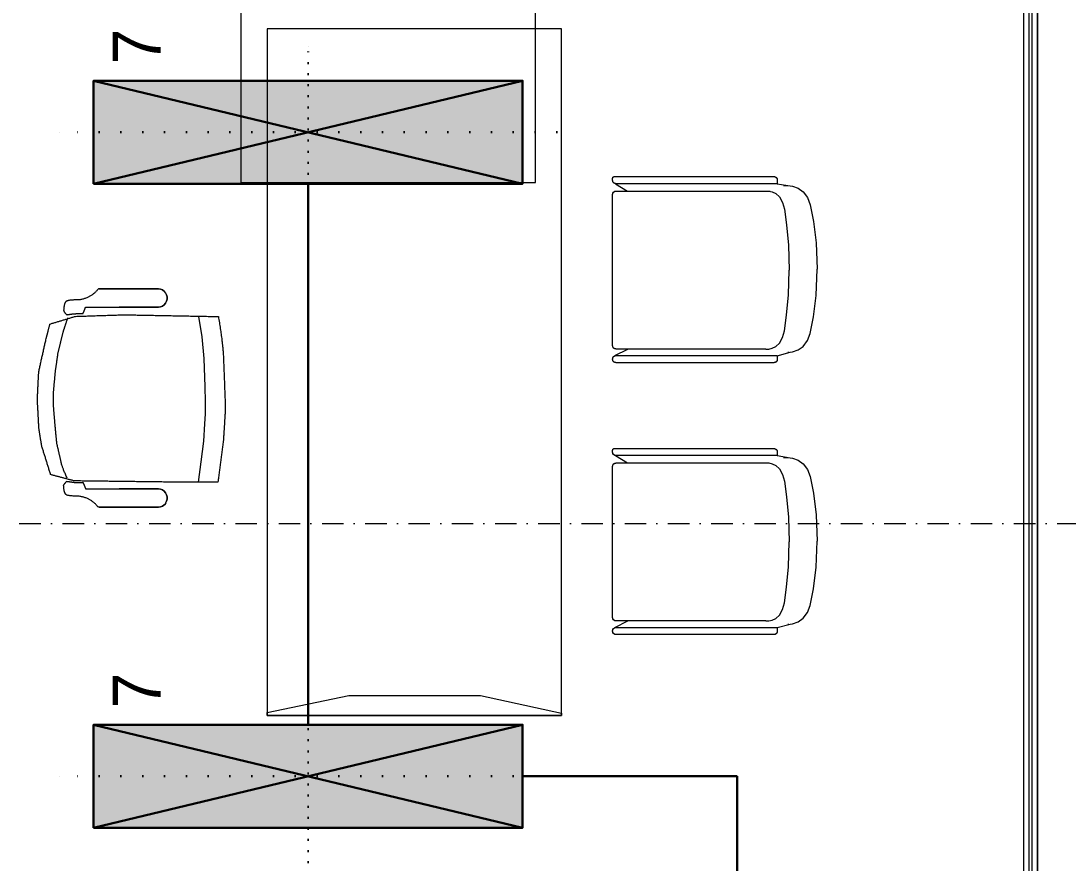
# Model space of a CAD drawing. Extents: x -1701 to 23780, y -363 to 7742.
# Drawn here: x 7201.4 to 7506.4, y 1572.7 to 1817.9 of the extents above; entities that cross this region are included whole.
import ezdxf

# ---------------------------------------------------------------- set-up
doc = ezdxf.new("R2010")
doc.units = 0
doc.header["$LTSCALE"] = 25
doc.header["$MEASUREMENT"] = 0
for name, pattern in [('Audi$0$DASHDOT2', [0.5, 0.25, -0.125, 0, -0.125]), ('Audi$0$DOT2', [0.125, 0, -0.125]), ('Audi$0$HIDDEN', [0.375, 0.25, -0.125]), ('DOT', [0.25, 0, -0.25]), ('DOT2', [0.125, 0, -0.125])]:
    doc.linetypes.add(name, pattern=pattern)
doc.layers.get('0').update_dxf_attribs({"color": 9, "lineweight": 9})
for name, color, linetype, lineweight in [('0 @ 1', 9, 'Continuous', 9), ('31', 9, 'Continuous', 9), ('Audi$0$05', 8, 'Continuous', 9), ('Audi$0$06D', 8, 'Continuous', 9), ('Audi$0$10', 8, 'Continuous', 9), ('Audi$0$15', 8, 'Continuous', 9), ('Audi$0$20', 8, 'Audi$0$DOT2', 9), ('Audi$0$21', 8, 'Continuous', 9), ('Audi$0$35', 8, 'Continuous', 9), ('E-Aydınlatma', 7, 'Continuous', 30), ('E-KABLO', 7, 'Continuous', 30)]:
    doc.layers.add(name, color=color, linetype=linetype, lineweight=lineweight)
doc.styles.add('TX-TEXT', font='')
doc.styles.get('TX-TEXT').set_extended_font_data('TrSah Futura Lt BT')
pattern_1 = [(225, (-604.72494, -2171.82614), (-0.0883883476, 0.0883883476), []), (135, (-604.72494, -2171.82614), (0.0883883476, 0.0883883476), [])]

# ---------------------------------------------------------------- blocks, each defined once
blk = doc.blocks.new('Audi$0$Group-32-1')
for p, q in [((384804.5516, 69159.371), (384804.573, 69159.3356)), ((384804.5731, 69159.3699), (384804.573, 69159.3694)), ((384804.573, 69159.3694), (384804.573, 69159.3689)), ((384804.573, 69159.3689), (384804.573, 69158.9239)), ((384804.5732, 69159.3709), (384804.5731, 69159.3704)), ((384804.5731, 69159.3704), (384804.5731, 69159.3699)), ((384804.5733, 69159.3713), (384804.5732, 69159.3709)), ((384804.5735, 69159.3718), (384804.5733, 69159.3713)), ((384804.5736, 69159.3723), (384804.5735, 69159.3718)), ((384804.5738, 69159.3727), (384804.5736, 69159.3723)), ((384804.574, 69159.3732), (384804.5738, 69159.3727)), ((384804.5742, 69159.3736), (384804.574, 69159.3732)), ((384804.5745, 69159.374), (384804.5742, 69159.3736)), ((384804.5747, 69159.3745), (384804.5745, 69159.374)), ((384804.575, 69159.3749), (384804.5747, 69159.3745)), ((384804.5753, 69159.3752), (384804.575, 69159.3749)), ((384804.5756, 69159.3756), (384804.5753, 69159.3752)), ((384804.576, 69159.376), (384804.5756, 69159.3756)), ((384804.5763, 69159.3763), (384804.576, 69159.376)), ((384804.5767, 69159.3766), (384804.5763, 69159.3763)), ((384804.5771, 69159.3769), (384804.5767, 69159.3766)), ((384804.5775, 69159.3772), (384804.5771, 69159.3769)), ((384804.5779, 69159.3775), (384804.5775, 69159.3772)), ((384804.5783, 69159.3777), (384804.5779, 69159.3775)), ((384804.5788, 69159.3779), (384804.5783, 69159.3777)), ((384804.5792, 69159.3781), (384804.5788, 69159.3779)), ((384804.5797, 69159.3783), (384804.5792, 69159.3781)), ((384804.5801, 69159.3785), (384804.5797, 69159.3783)), ((384804.5806, 69159.3786), (384804.5801, 69159.3785)), ((384804.5811, 69159.3787), (384804.5806, 69159.3786)), ((384804.5816, 69159.3788), (384804.5811, 69159.3787)), ((384804.5821, 69159.3789), (384804.5816, 69159.3788)), ((384804.5825, 69159.3789), (384804.5821, 69159.3789)), ((384804.583, 69159.3789), (384804.5825, 69159.3789)), ((384805.023, 69159.3789), (384804.583, 69159.3789)), ((384805.0235, 69159.3789), (384805.023, 69159.3789)), ((384805.024, 69159.3789), (384805.0235, 69159.3789)), ((384805.0245, 69159.3788), (384805.024, 69159.3789)), ((384805.0249, 69159.3787), (384805.0245, 69159.3788)), ((384805.0254, 69159.3786), (384805.0249, 69159.3787)), ((384805.0259, 69159.3785), (384805.0254, 69159.3786)), ((384805.0264, 69159.3783), (384805.0259, 69159.3785)), ((384805.0268, 69159.3781), (384805.0264, 69159.3783)), ((384805.0273, 69159.3779), (384805.0268, 69159.3781)), ((384805.0277, 69159.3777), (384805.0273, 69159.3779)), ((384805.0281, 69159.3775), (384805.0277, 69159.3777)), ((384805.0285, 69159.3772), (384805.0281, 69159.3775)), ((384805.029, 69159.3769), (384805.0285, 69159.3772)), ((384805.0293, 69159.3766), (384805.029, 69159.3769)), ((384805.0297, 69159.3763), (384805.0293, 69159.3766)), ((384805.0301, 69159.376), (384805.0297, 69159.3763)), ((384805.0304, 69159.3756), (384805.0301, 69159.376)), ((384805.0307, 69159.3752), (384805.0304, 69159.3756)), ((384805.031, 69159.3749), (384805.0307, 69159.3752)), ((384805.0313, 69159.3745), (384805.031, 69159.3749)), ((384805.0316, 69159.374), (384805.0313, 69159.3745)), ((384805.0318, 69159.3736), (384805.0316, 69159.374)), ((384805.032, 69159.3732), (384805.0318, 69159.3736)), ((384805.0322, 69159.3727), (384805.032, 69159.3732)), ((384805.0324, 69159.3723), (384805.0322, 69159.3727)), ((384805.0326, 69159.3718), (384805.0324, 69159.3723)), ((384805.0327, 69159.3713), (384805.0326, 69159.3718)), ((384805.0328, 69159.3709), (384805.0327, 69159.3713)), ((384805.0329, 69159.3704), (384805.0328, 69159.3709)), ((384805.0329, 69159.3699), (384805.0329, 69159.3704)), ((384805.033, 69159.3694), (384805.0329, 69159.3699)), ((384805.0521, 69159.3725), (384805.033, 69159.3345)), ((384805.033, 69159.3689), (384805.033, 69159.3694)), ((384805.033, 69158.9322), (384805.033, 69159.3689)), ((384805.033, 69158.9322), (384805.033, 69158.9322)), ((384804.5516, 69158.8992), (384804.558, 69158.8616)), ((384805.0524, 69158.8992), (384805.0423, 69158.8616))]:
    blk.add_line(p, q)
at = {"flags": 128}
for points in [[(384804.5309, 69158.9092), (384804.5309, 69158.9087), (384804.531, 69158.9082), (384804.531, 69158.9077), (384804.5311, 69158.9072), (384804.5312, 69158.9068), (384804.5314, 69158.9063), (384804.5315, 69158.9058), (384804.5317, 69158.9054), (384804.5319, 69158.9049), (384804.5321, 69158.9045), (384804.5324, 69158.904), (384804.5326, 69158.9036), (384804.5329, 69158.9032), (384804.5332, 69158.9028), (384804.5335, 69158.9025), (384804.5339, 69158.9021), (384804.5342, 69158.9018), (384804.5346, 69158.9015), (384804.535, 69158.9012), (384804.5354, 69158.9009), (384804.5358, 69158.9006), (384804.5362, 69158.9004), (384804.5367, 69158.9001), (384804.5371, 69158.8999), (384804.5376, 69158.8998), (384804.538, 69158.8996), (384804.5385, 69158.8995), (384804.539, 69158.8994), (384804.5395, 69158.8993), (384804.54, 69158.8992), (384804.5404, 69158.8992), (384804.5409, 69158.8992), (384804.5516, 69158.8992), (384804.5516, 69159.3689), (384804.5516, 69159.3694), (384804.5516, 69159.3699), (384804.5515, 69159.3704), (384804.5515, 69159.3709), (384804.5513, 69159.3713), (384804.5512, 69159.3718), (384804.5511, 69159.3723), (384804.5509, 69159.3727), (384804.5507, 69159.3732), (384804.5505, 69159.3736), (384804.5502, 69159.374), (384804.55, 69159.3745), (384804.5497, 69159.3749), (384804.5494, 69159.3752), (384804.5491, 69159.3756), (384804.5487, 69159.376), (384804.5484, 69159.3763), (384804.548, 69159.3766), (384804.5476, 69159.3769), (384804.5472, 69159.3772), (384804.5468, 69159.3775), (384804.5464, 69159.3777), (384804.5459, 69159.3779), (384804.5455, 69159.3781), (384804.545, 69159.3783), (384804.5445, 69159.3785), (384804.5441, 69159.3786), (384804.5436, 69159.3787), (384804.5431, 69159.3788), (384804.5426, 69159.3789), (384804.5421, 69159.3789), (384804.5416, 69159.3789), (384804.5359, 69159.3789), (384804.5357, 69159.3789), (384804.5354, 69159.3789), (384804.5352, 69159.3788), (384804.535, 69159.3788), (384804.5347, 69159.3788), (384804.5345, 69159.3787), (384804.5343, 69159.3786), (384804.534, 69159.3785), (384804.5338, 69159.3784), (384804.5336, 69159.3783), (384804.5334, 69159.3782), (384804.5332, 69159.3781), (384804.533, 69159.3779), (384804.5328, 69159.3778), (384804.5326, 69159.3776), (384804.5324, 69159.3774), (384804.5322, 69159.3773), (384804.5321, 69159.3771), (384804.5319, 69159.3769), (384804.5318, 69159.3767), (384804.5316, 69159.3765), (384804.5315, 69159.3763), (384804.5314, 69159.376), (384804.5313, 69159.3758), (384804.5312, 69159.3756), (384804.5312, 69159.3754), (384804.5311, 69159.3751), (384804.531, 69159.3749), (384804.531, 69159.3746), (384804.531, 69159.3744), (384804.5309, 69159.3741), (384804.5309, 69159.3739), (384804.5309, 69158.9092)], [(384805.0521, 69158.8992), (384805.0628, 69158.8992), (384805.0633, 69158.8992), (384805.0638, 69158.8992), (384805.0642, 69158.8993), (384805.0647, 69158.8994), (384805.0652, 69158.8995), (384805.0657, 69158.8996), (384805.0661, 69158.8998), (384805.0666, 69158.8999), (384805.0671, 69158.9001), (384805.0675, 69158.9004), (384805.0679, 69158.9006), (384805.0683, 69158.9009), (384805.0687, 69158.9012), (384805.0691, 69158.9015), (384805.0695, 69158.9018), (384805.0698, 69158.9021), (384805.0702, 69158.9025), (384805.0705, 69158.9028), (384805.0708, 69158.9032), (384805.0711, 69158.9036), (384805.0714, 69158.904), (384805.0716, 69158.9045), (384805.0718, 69158.9049), (384805.072, 69158.9054), (384805.0722, 69158.9058), (384805.0723, 69158.9063), (384805.0725, 69158.9068), (384805.0726, 69158.9072), (384805.0727, 69158.9077), (384805.0727, 69158.9082), (384805.0728, 69158.9087), (384805.0728, 69158.9092), (384805.0728, 69159.3689), (384805.0728, 69159.3694), (384805.0727, 69159.3699), (384805.0727, 69159.3704), (384805.0726, 69159.3709), (384805.0725, 69159.3713), (384805.0723, 69159.3718), (384805.0722, 69159.3723), (384805.072, 69159.3727), (384805.0718, 69159.3732), (384805.0716, 69159.3736), (384805.0714, 69159.374), (384805.0711, 69159.3745), (384805.0708, 69159.3749), (384805.0705, 69159.3752), (384805.0702, 69159.3756), (384805.0698, 69159.376), (384805.0695, 69159.3763), (384805.0691, 69159.3766), (384805.0687, 69159.3769), (384805.0683, 69159.3772), (384805.0679, 69159.3775), (384805.0675, 69159.3777), (384805.0671, 69159.3779), (384805.0666, 69159.3781), (384805.0661, 69159.3783), (384805.0657, 69159.3785), (384805.0652, 69159.3786), (384805.0647, 69159.3787), (384805.0642, 69159.3788), (384805.0638, 69159.3789), (384805.0633, 69159.3789), (384805.0628, 69159.3789), (384805.0621, 69159.3789), (384805.0616, 69159.3789), (384805.0611, 69159.3789), (384805.0606, 69159.3788), (384805.0601, 69159.3787), (384805.0596, 69159.3786), (384805.0592, 69159.3785), (384805.0587, 69159.3783), (384805.0582, 69159.3781), (384805.0578, 69159.3779), (384805.0574, 69159.3777), (384805.0569, 69159.3775), (384805.0565, 69159.3772), (384805.0561, 69159.3769), (384805.0557, 69159.3766), (384805.0554, 69159.3763), (384805.055, 69159.376), (384805.0547, 69159.3756), (384805.0543, 69159.3752), (384805.054, 69159.3749), (384805.0538, 69159.3745), (384805.0535, 69159.374), (384805.0533, 69159.3736), (384805.053, 69159.3732), (384805.0528, 69159.3727), (384805.0527, 69159.3723), (384805.0525, 69159.3718), (384805.0524, 69159.3713), (384805.0523, 69159.3709), (384805.0522, 69159.3704), (384805.0521, 69159.3699), (384805.0521, 69159.3694), (384805.0521, 69159.3689), (384805.0521, 69158.8992)]]:
    blk.add_lwpolyline(points, close=True, dxfattribs=at)
for points in [[(384804.5309, 69158.9092, 0.414214), (384804.5409, 69158.8992), (384804.5516, 69158.8992), (384804.5516, 69159.3689, 0.414214), (384804.5416, 69159.3789), (384804.5359, 69159.3789, 0.414214), (384804.5309, 69159.3739)], [(384805.0521, 69158.8992), (384805.0628, 69158.8992, 0.414214), (384805.0728, 69158.9092), (384805.0728, 69159.3689, 0.414214), (384805.0628, 69159.3789), (384805.0621, 69159.3789, 0.414214), (384805.0521, 69159.3689)]]:
    blk.add_lwpolyline(points, format="xyb", close=True, dxfattribs=at)
blk.add_lwpolyline([(384805.033, 69158.9322), (384805.033, 69159.3689, 0.414214), (384805.023, 69159.3789), (384804.583, 69159.3789, 0.414214), (384804.573, 69159.3689), (384804.573, 69158.9239), (384804.5738, 69158.9202)], format="xyb", dxfattribs=at)
for points in [[(384804.573, 69158.9322), (384804.573, 69158.9239), (384804.5752, 69158.9142), (384804.5804, 69158.903), (384804.5903, 69158.8926), (384804.6064, 69158.8839), (384804.6258, 69158.8783), (384804.6716, 69158.8721), (384804.7307, 69158.8665), (384804.803, 69158.8644)], [(384805.033, 69158.9322), (384805.033, 69158.9239), (384805.0308, 69158.9142), (384805.0256, 69158.903), (384805.0157, 69158.8926), (384804.9996, 69158.8839), (384804.9803, 69158.8783), (384804.9344, 69158.8721), (384804.8753, 69158.8665), (384804.803, 69158.8644)], [(384804.5569, 69158.8806), (384804.5569, 69158.8686), (384804.5592, 69158.8546), (384804.5647, 69158.8386), (384804.5752, 69158.8236), (384804.5922, 69158.8111), (384804.6127, 69158.8031), (384804.6612, 69158.7941), (384804.7237, 69158.7861), (384804.8002, 69158.7831)], [(384805.0434, 69158.8658), (384805.0434, 69158.8686), (384805.0412, 69158.8546), (384805.0357, 69158.8386), (384805.0252, 69158.8236), (384805.0082, 69158.8111), (384804.9877, 69158.8031), (384804.9392, 69158.7941), (384804.8767, 69158.7861), (384804.8002, 69158.7831)]]:
    blk.add_lwpolyline(points, dxfattribs=at)
blk = doc.blocks.new('Audi$0$Group-258-1')
at = {"linetype": 'Continuous'}
for p, q in [((384800.0983, 69164.505), (384800.0936, 69164.5084)), ((384800.71, 69164.505), (384800.7146, 69164.5084)), ((384800.2257, 69164.3995), (384800.1668, 69164.4084)), ((384800.2892, 69164.3936), (384800.2257, 69164.3995)), ((384800.5895, 69164.4019), (384800.5299, 69164.394)), ((384800.6491, 69164.4097), (384800.5895, 69164.4019)), ((384800.3717, 69164.3904), (384800.2892, 69164.3936)), ((384800.4137, 69164.389), (384800.3717, 69164.3904)), ((384800.4502, 69164.389), (384800.4137, 69164.389)), ((384800.4792, 69164.3908), (384800.4502, 69164.389)), ((384800.5299, 69164.394), (384800.4792, 69164.3908))]:
    blk.add_line(p, q, dxfattribs=at)
at = {"linetype": 'Continuous', "flags": 128}
for points in [[(384800.0862, 69164.6997), (384800.0862, 69164.6409), (384800.0862, 69164.6409)], [(384800.722, 69164.6997), (384800.722, 69164.6409), (384800.722, 69164.6409)], [(384800.0862, 69164.6409), (384800.0862, 69164.5259), (384800.0862, 69164.6409)], [(384800.1395, 69164.5259), (384800.1395, 69164.6409), (384800.1395, 69164.6409)], [(384800.6687, 69164.5259), (384800.6687, 69164.6409), (384800.6687, 69164.6409)], [(384800.722, 69164.6409), (384800.722, 69164.5259), (384800.722, 69164.6409)], [(384800.0862, 69164.5259), (384800.0862, 69164.5259), (384800.087, 69164.52)], [(384800.0862, 69164.5259), (384800.087, 69164.52), (384800.087, 69164.52)], [(384800.1387, 69164.52), (384800.1387, 69164.52), (384800.1395, 69164.5259)], [(384800.1387, 69164.52), (384800.1395, 69164.5259), (384800.1395, 69164.5259)], [(384800.6695, 69164.52), (384800.6695, 69164.52), (384800.6687, 69164.5259)], [(384800.6695, 69164.52), (384800.6687, 69164.5259), (384800.6687, 69164.5259)], [(384800.722, 69164.5259), (384800.722, 69164.5259), (384800.7213, 69164.52)], [(384800.722, 69164.5259), (384800.7213, 69164.52), (384800.7213, 69164.52)], [(384800.087, 69164.52), (384800.087, 69164.52), (384800.0892, 69164.5143)], [(384800.087, 69164.52), (384800.0892, 69164.5143), (384800.0892, 69164.5143)], [(384800.0892, 69164.5143), (384800.0892, 69164.5143), (384800.0929, 69164.5094)], [(384800.0892, 69164.5143), (384800.0936, 69164.5084), (384800.0929, 69164.5094)], [(384800.0977, 69164.5054), (384800.0977, 69164.5054), (384800.1034, 69164.5026)], [(384800.0977, 69164.5054), (384800.1034, 69164.5026), (384800.1034, 69164.5026)], [(384800.1034, 69164.5026), (384800.1034, 69164.5026), (384800.1096, 69164.5011)], [(384800.1034, 69164.5026), (384800.1096, 69164.5011), (384800.1096, 69164.5011)], [(384800.1096, 69164.5011), (384800.1096, 69164.5011), (384800.1161, 69164.5011)], [(384800.1096, 69164.5011), (384800.1161, 69164.5011), (384800.1161, 69164.5011)], [(384800.1161, 69164.5011), (384800.1161, 69164.5011), (384800.1223, 69164.5026)], [(384800.1161, 69164.5011), (384800.1223, 69164.5026), (384800.1223, 69164.5026)], [(384800.1223, 69164.5026), (384800.1223, 69164.5026), (384800.128, 69164.5054)], [(384800.1223, 69164.5026), (384800.128, 69164.5054), (384800.128, 69164.5054)], [(384800.128, 69164.5054), (384800.128, 69164.5054), (384800.1328, 69164.5094)], [(384800.128, 69164.5054), (384800.1328, 69164.5094), (384800.1328, 69164.5094)], [(384800.1328, 69164.5094), (384800.1328, 69164.5094), (384800.1365, 69164.5143)], [(384800.1328, 69164.5094), (384800.1365, 69164.5143), (384800.1365, 69164.5143)], [(384800.1365, 69164.5143), (384800.1365, 69164.5143), (384800.1387, 69164.52)], [(384800.1365, 69164.5143), (384800.1387, 69164.52), (384800.1387, 69164.52)], [(384800.6718, 69164.5143), (384800.6718, 69164.5143), (384800.6695, 69164.52)], [(384800.6718, 69164.5143), (384800.6695, 69164.52), (384800.6695, 69164.52)], [(384800.6754, 69164.5094), (384800.6754, 69164.5094), (384800.6718, 69164.5143)], [(384800.6754, 69164.5094), (384800.6718, 69164.5143), (384800.6718, 69164.5143)], [(384800.6802, 69164.5054), (384800.6802, 69164.5054), (384800.6754, 69164.5094)], [(384800.6802, 69164.5054), (384800.6754, 69164.5094), (384800.6754, 69164.5094)], [(384800.6859, 69164.5026), (384800.6859, 69164.5026), (384800.6802, 69164.5054)], [(384800.6859, 69164.5026), (384800.6802, 69164.5054), (384800.6802, 69164.5054)], [(384800.6922, 69164.5011), (384800.6922, 69164.5011), (384800.6859, 69164.5026)], [(384800.6922, 69164.5011), (384800.6859, 69164.5026), (384800.6859, 69164.5026)], [(384800.6986, 69164.5011), (384800.6986, 69164.5011), (384800.6922, 69164.5011)], [(384800.6986, 69164.5011), (384800.6922, 69164.5011), (384800.6922, 69164.5011)], [(384800.7048, 69164.5026), (384800.7048, 69164.5026), (384800.6986, 69164.5011)], [(384800.7048, 69164.5026), (384800.6986, 69164.5011), (384800.6986, 69164.5011)], [(384800.7105, 69164.5054), (384800.7105, 69164.5054), (384800.7048, 69164.5026)], [(384800.7105, 69164.5054), (384800.7048, 69164.5026), (384800.7048, 69164.5026)], [(384800.719, 69164.5143), (384800.7146, 69164.5084), (384800.7153, 69164.5094)], [(384800.719, 69164.5143), (384800.719, 69164.5143), (384800.7153, 69164.5094)], [(384800.7213, 69164.52), (384800.7213, 69164.52), (384800.719, 69164.5143)], [(384800.7213, 69164.52), (384800.719, 69164.5143), (384800.719, 69164.5143)]]:
    blk.add_lwpolyline(points, close=True, dxfattribs=at)
at = {"linetype": 'Continuous'}
for points in [[(384800.3272, 69164.8751), (384800.2792, 69164.8644), (384800.2312, 69164.8536)], [(384800.4074, 69164.8792), (384800.3673, 69164.8772), (384800.3272, 69164.8751)], [(384800.4932, 69164.8746), (384800.4503, 69164.8769), (384800.4074, 69164.8792)], [(384800.5432, 69164.8666), (384800.5182, 69164.8706), (384800.4932, 69164.8746)], [(384800.6271, 69164.8405), (384800.5851, 69164.8535), (384800.5432, 69164.8666)], [(384800.1886, 69164.8426), (384800.1775, 69164.8055), (384800.1663, 69164.7685)], [(384800.2312, 69164.8536), (384800.2099, 69164.8481), (384800.1886, 69164.8426)], [(384800.3252, 69164.8264), (384800.2999, 69164.8227), (384800.2746, 69164.8191)], [(384800.3841, 69164.8318), (384800.3546, 69164.8291), (384800.3252, 69164.8264)], [(384800.4307, 69164.8318), (384800.4074, 69164.8318), (384800.3841, 69164.8318)], [(384800.4872, 69164.8271), (384800.4589, 69164.8295), (384800.4307, 69164.8318)], [(384800.5356, 69164.8225), (384800.5114, 69164.8248), (384800.4872, 69164.8271)], [(384800.6454, 69164.7717), (384800.6363, 69164.8061), (384800.6271, 69164.8405)], [(384800.1182, 69164.7571), (384800.1184, 69164.788), (384800.1261, 69164.8013), (384800.1481, 69164.8026)], [(384800.1481, 69164.8026), (384800.1523, 69164.8031), (384800.1616, 69164.7937)], [(384800.2113, 69164.8039), (384800.1911, 69164.7972), (384800.1708, 69164.7905)], [(384800.2746, 69164.8191), (384800.2429, 69164.8115), (384800.2113, 69164.8039)], [(384800.5919, 69164.8096), (384800.5638, 69164.8161), (384800.5356, 69164.8225)], [(384800.637, 69164.7924), (384800.6046, 69164.8075), (384800.5919, 69164.8096)], [(384800.6601, 69164.8026), (384800.656, 69164.8031), (384800.6466, 69164.7937)], [(384800.69, 69164.7571), (384800.6898, 69164.788), (384800.6822, 69164.8013), (384800.6601, 69164.8026)], [(384800.1585, 69164.7715), (384800.1583, 69164.7588), (384800.158, 69164.7461)], [(384800.1616, 69164.7937), (384800.1601, 69164.7826), (384800.1585, 69164.7715)], [(384800.1663, 69164.7685), (384800.1639, 69164.6975), (384800.1616, 69164.6266)], [(384800.6491, 69164.4746), (384800.6472, 69164.6232), (384800.6454, 69164.7717)], [(384800.6466, 69164.7937), (384800.6482, 69164.7826), (384800.6497, 69164.7715)], [(384800.6497, 69164.7715), (384800.65, 69164.7588), (384800.6502, 69164.7461)], [(384800.0854, 69164.7011), (384800.1126, 69164.7212), (384800.1182, 69164.7571)], [(384800.158, 69164.7461), (384800.1488, 69164.7423), (384800.1395, 69164.7385)], [(384800.1395, 69164.7385), (384800.1395, 69164.6897), (384800.1395, 69164.6409)], [(384800.6502, 69164.7461), (384800.6595, 69164.7423), (384800.6687, 69164.7385)], [(384800.6687, 69164.7385), (384800.6687, 69164.6897), (384800.6687, 69164.6409)], [(384800.7229, 69164.7011), (384800.6957, 69164.7212), (384800.69, 69164.7571)], [(384800.1616, 69164.6266), (384800.1642, 69164.4892), (384800.1668, 69164.3518)], [(384800.6491, 69164.3531), (384800.6491, 69164.4138), (384800.6491, 69164.4746)], [(384800.1668, 69164.3518), (384800.2302, 69164.3409), (384800.278, 69164.3374)], [(384800.278, 69164.3374), (384800.3427, 69164.3349), (384800.4074, 69164.3324)], [(384800.4502, 69164.3324), (384800.4901, 69164.3349), (384800.5299, 69164.3374)], [(384800.5299, 69164.3374), (384800.5895, 69164.3452), (384800.6491, 69164.3531)], [(384800.4074, 69164.3324), (384800.4288, 69164.3324), (384800.4502, 69164.3324)]]:
    blk.add_open_spline(points, degree=2, dxfattribs=at)
blk = doc.blocks.new('Audi$0$p-ma-audi')
for p, q in [((-7.57, 155.19), (-7.57, 200)), ((-85.7, 155.19), (-7.57, 155.19))]:
    blk.add_line(p, q)
at = {"flags": 128}
for points in [[(-7.57, 200), (-7.57, 214.96), (-93.45, 214.96), (-93.45, 155.19), (-85.7, 155.19)], [(-85.7, 0.04), (-85.7, 0.94), (-61.93, 5.88), (-23.62, 5.88), (0, 0.73), (0, 0), (-85.67, 0)]]:
    blk.add_lwpolyline(points, dxfattribs=at)
for points in [[(-85.7, 200), (-85.7, 0), (0, 0), (0, 200), (-85.7, 200)], [(-85.7, 200), (-85.7, 0), (0, 0), (0, 200)]]:
    blk.add_lwpolyline(points, close=True, dxfattribs=at)
blk = doc.blocks.new('Audi$0$p-strahle-alüminyumdoğramaprofili')
at = {"layer": 'Audi$0$10'}
h = blk.add_hatch(dxfattribs=at)
h.set_pattern_fill('NET', color=256, angle=315, style=0)
h.set_pattern_definition(pattern_1)
h.paths.add_polyline_path([(-4.62, 2.65), (-4.68, 2.65), (-4.72, 2.75), (-4.72, 2.8), (-4.69, 2.8), (-4.69, 2.92), (-4.98, 2.92), (-4.98, 2.8), (-4.95, 2.8), (-4.99, 2.65), (-5.08, 2.66), (-5.25, 2.28), (-5.14, 2.28), (-5.14, 2.33), (-4.98, 2.52, 0.2599), (-4.9, 2.28), (-4.66, 2.28, 0.382682)])
h.paths.add_polyline_path([(-4.86, 2.52), (-4.67, 2.52, -2.16717)], flags=16)
h = blk.add_hatch(dxfattribs=at)
h.set_pattern_fill('NET', color=256, angle=315, style=0)
h.set_pattern_definition(pattern_1)
h.paths.add_polyline_path([(-4.62, 0.88), (-4.68, 0.88), (-4.72, 0.77), (-4.72, 0.73), (-4.69, 0.73), (-4.69, 0.6), (-4.98, 0.6), (-4.98, 0.73), (-4.95, 0.73), (-4.99, 0.88), (-5.08, 0.87), (-5.25, 1.24), (-5.14, 1.24), (-5.14, 1.2), (-4.98, 1.01, -0.2599), (-4.9, 1.24), (-4.66, 1.24, -0.382682)])
h.paths.add_polyline_path([(-4.86, 1), (-4.67, 1, 2.16717)], flags=16)
h = blk.add_hatch(dxfattribs=at)
h.set_pattern_fill('NET', color=256, angle=315, style=0)
h.set_pattern_definition([(225, (-608.45214, -2173.53612), (-0.0883883476, 0.0883883476), []), (135, (-608.45214, -2173.53612), (0.0883883476, 0.0883883476), [])])
h.paths.add_polyline_path([(-3.45, 2.28), (-3.45, 2.57), (-4.49, 2.57), (-4.49, 2.28)])
h = blk.add_hatch(dxfattribs=at)
h.set_pattern_fill('NET', color=256, angle=315, style=0)
h.set_pattern_definition([(225, (-608.45214, -2180.04526), (-0.0883883476, 0.0883883476), []), (135, (-608.45214, -2180.04526), (0.0883883476, 0.0883883476), [])])
h.paths.add_polyline_path([(-3.45, 0.93), (-3.45, 1.24), (-4.49, 1.24), (-4.49, 0.93)])
h = blk.add_hatch(dxfattribs=at)
h.set_pattern_fill('NET', color=256, angle=315, style=0)
h.set_pattern_definition([(225, (-629.50454, -2177.58922), (-0.0883883476, 0.0883883476), []), (135, (-629.50454, -2177.58922), (0.0883883476, 0.0883883476), [])])
h.paths.add_polyline_path([(0, 0.68), (0, 1.75), (-0.18, 1.75), (-0.18, 0.68)])
for points in [[(-4.92, 3.6), (-4.92, 3.16), (-4.61, 3.16), (-4.61, 2.87), (-4.52, 2.87), (-4.62, 2.65), (-4.68, 2.65), (-4.72, 2.75), (-4.72, 2.8), (-4.69, 2.8), (-4.69, 3.05), (-4.98, 3.05), (-4.98, 2.8), (-4.95, 2.8), (-4.99, 2.65), (-5.08, 2.66), (-5.07, 3.76), (-0.11, 3.76)], [(-5.08, 2.66), (-5.25, 2.28)], [(-5.09, 0.88), (-5.25, 1.24)], [(-4.98, 2.52), (-5.14, 2.33), (-5.14, 2.28)], [(-4.98, 1.01), (-5.14, 1.2), (-5.14, 1.24)], [(-4.69, 2.92), (-4.98, 2.92)], [(-4.71, 0.6), (-4.98, 0.6)], [(-2.83, 0.2), (-2.67, 0.2), (-2.67, -0.04), (-4.87, -0.04), (-4.87, 0.19), (-4.57, 0.19), (-4.57, 0.73), (-2.67, 0.73)], [(-4.52, 2.87), (-4.49, 2.87), (-4.49, 2.26)], [(-4.49, 0.93), (-4.49, 0.93), (-4.49, 1.26)], [(-3.45, 2.26), (-3.45, 2.57)], [(-3.45, 1.26), (-3.45, 0.93)], [(-2.08, 0.93), (-2.08, 2.57)], [(-0.18, 0.68), (0, 0.68), (0, 1.75)], [(-0.18, 1.75), (0, 1.75)]]:
    blk.add_lwpolyline(points, dxfattribs=at)
for points in [[(-0.57, 3.26), (-0.57, 3.62), (-4.89, 3.62), (-4.89, 3.65, 0.561743), (-4.97, 3.66, 0.595966), (-4.92, 3.6, -2.204878)], [(-4.61, 2.87), (-4.49, 3.45, -0.833203), (-4.18, 3.44, -0.447088)], [(-4.18, 3.44), (-4.18, 2.99, 0.414214), (-4.07, 2.89), (-0.82, 2.89), (-0.82, 3.62)], [(-0.11, 3.76), (-0.11, 3.62), (-0.45, 3.62), (-0.45, 3.14, -1), (-0.66, 3.14)], [(-0.66, 3.14, -0.305404), (-0.57, 3.26, -5.773092)], [(-4.67, 2.52), (-4.86, 2.52, 1)], [(-4.67, 1), (-4.86, 1, -1)], [(-4.49, 2.57), (-1.23, 2.57, -0.414214), (-0.9, 2.25), (-0.9, 1.22)], [(-2.67, 0.73), (-2.67, 0.32), (-2.83, 0.32, 1), (-2.83, 0.2, -1)]]:
    blk.add_lwpolyline(points, format="xyb", dxfattribs=at)
for points in [[(-0.18, 2.74), (-0.18, 2.21), (0, 2.21), (0, 2.08), (-0.18, 2.08), (-0.18, 0.43), (0, 0.43), (0, 0), (-0.12, 0), (-0.12, -0.24), (-5.09, -0.24), (-5.09, 0.88), (-4.98, 0.88), (-4.94, 0.7), (-4.99, 0.7), (-4.99, 0.33), (-4.71, 0.33), (-4.71, 0.88), (-4.56, 0.88), (-4.52, 0.93), (-1.28, 0.93), (-1.2, 1.22), (-0.9, 1.22), (-0.9, 0.62), (-0.58, 0.62), (-0.58, 2.74)], [(-2.03, 0.78), (-1.35, 0.78), (-1.35, 0.08), (-1.28, 0.04), (-1.28, -0.04), (-2.09, -0.04), (-2.09, 0.1), (-2.03, 0.15)]]:
    blk.add_lwpolyline(points, close=True, dxfattribs=at)
for centre, radius, start, end in [((-4.73, 2.47), 0.253, 168.6676, 234.1258), ((-4.73, 1.06), 0.253, 125.8742, 191.3324), ((-4.77, 2.44), 0.125, 139.5402, 40.4598), ((-4.77, 1.08), 0.125, 319.5402, 220.4598), ((-4.84, 2.48), 0.273, 305.9738, 36.4289), ((-4.84, 1.04), 0.273, 323.5711, 54.0262)]:
    blk.add_arc(centre, radius, start, end, dxfattribs=at)
blk = doc.blocks.new('*U4831')
at = {"layer": 'Audi$0$06D'}
for points in [[(4.95, 4), (369.1, 4)], [(4.95, 0), (369.09, 0)]]:
    blk.add_lwpolyline(points, dxfattribs=at)
at = {"layer": 'Audi$0$15'}
for points in [[(1.96, 2.5), (372.09, 2.5)], [(372.09, 1.5), (1.96, 1.5)]]:
    blk.add_lwpolyline(points, dxfattribs=at)
at = {"layer": '0 @ 1', "linetype": 'Continuous', "xscale": -1}
blk.add_blockref('Audi$0$p-strahle-alüminyumdoğramaprofili', (-0.12, 0.24), dxfattribs=at)
at = {"layer": '0 @ 1', "linetype": 'Continuous'}
blk.add_blockref('Audi$0$p-strahle-alüminyumdoğramaprofili', (374.17, 0.24), dxfattribs=at)
blk = doc.blocks.new('Audi')
at = {"layer": 'Audi$0$20', "linetype": 'Audi$0$HIDDEN', "lineweight": 0}
for points in [[(7497.5, 1433.22, -0.101512), (9968.66, 2228.47, -0.101512)], [(7129.5, 979.76, -0.152644), (10705.5, 2076.19, -0.10573)]]:
    blk.add_lwpolyline(points, format="xyb", dxfattribs=at)
at = {"layer": 'Audi$0$21', "linetype": 'Audi$0$DASHDOT2'}
blk.add_lwpolyline([(6835.48, 1671.62), (10934.42, 1671.62)], dxfattribs=at)
at = {"layer": 'Audi$0$35'}
blk.add_lwpolyline([(10004.84, 1897.89, 0.099521), (7703.07, 1167.17), (7703.07, 1167.17), (7647.15, 1268.13, 0.006902), (7497.58, 1182.57), (7497.58, 1835), (7909.5, 1835), (7909.5, 2075), (7894.5, 2075), (7894.5, 2325), (7909.5, 2325), (7909.5, 2483.5), (7895.44, 2489.8), (7892.5, 2489.8), (7892.5, 2570.2), (7895.5, 2570.2), (7909.5, 2576.5), (7909.5, 2652), (7890.5, 2652), (7890.5, 2768), (7909.5, 2768), (7909.5, 2803), (8525.5, 2803)], format="xyb", dxfattribs=at)
blk.add_lwpolyline([(7497.5, 1835), (7497.5, 1182.71), (7497.58, 1182.57, 0.017498), (7129.5, 947.48), (7129.5, 1835)], format="xyb", close=True, dxfattribs=at)
at = {"linetype": 'Continuous', "xscale": -1, "rotation": 90}
blk.add_blockref('*U4831', (7497.5, 1835), dxfattribs=at)
at = {"layer": 'Audi$0$05', "color": 7}
blk.add_blockref('Audi$0$p-ma-audi', (7358.84, 1615.66), dxfattribs=at)
at = {"layer": 'Audi$0$05', "color": 7, "extrusion": (0, 0, -1), "xscale": 100, "yscale": 100, "zscale": -100, "rotation": 270}
for name, p in [('Audi$0$Group-32-1', (-6923311.64, 38482225.69)), ('Audi$0$Group-258-1', (-6923694.06, 38481748.53)), ('Audi$0$Group-32-1', (-6923311.64, 38482146.51))]:
    blk.add_blockref(name, p, dxfattribs=at)
blk = doc.blocks.new('p-ısık1')
at = {"layer": 'E-Aydınlatma'}
h = blk.add_hatch(dxfattribs=at)
h.set_pattern_fill('DOTS', color=4, scale=20, angle=-90)
h.set_pattern_definition([(270, (8495.7968, 36342.0362), (1.25, -0.625), [0, -1.25])])
h.paths.add_polyline_path([(16.7, 124.7), (16.7, -0.3), (46.7, -0.3), (46.7, 124.7)])
at = {"layer": 'E-Aydınlatma', "color": 4, "linetype": 'DOT'}
blk.add_lwpolyline([(31.7, -10.3), (31.7, 134.7), (31.7, 134.7)], dxfattribs=at)
at = {"layer": 'E-Aydınlatma', "color": 4, "linetype": 'ByBlock'}
for points in [[(16.7, 124.7), (16.7, -0.3), (46.7, -0.3), (46.7, 124.7), (16.7, 124.7)], [(46.7, 124.7), (16.7, -0.3)], [(46.7, -0.3), (16.7, 124.7)]]:
    blk.add_lwpolyline(points, dxfattribs=at)
at = {"layer": 'E-Aydınlatma', "color": 4, "linetype": 'DOT2'}
blk.add_lwpolyline([(6.7, 62.2), (56.7, 62.2), (56.7, 62.2)], dxfattribs=at)
at = {"layer": 'E-Aydınlatma', "color": 4, "insert": (51.46, 119.12), "char_height": 14, "width": 14.596, "attachment_point": 1, "style": 'TX-TEXT'}
blk.add_mtext('7', dxfattribs=at)

msp = doc.modelspace()

# ---------------------------------------------------------------- linework, layer by layer
at = {"layer": 'E-KABLO', "color": 6}
for p, q in [((7285, 1613.35), (7285, 1770.85)), ((7347.5, 1598), (7410, 1598)), ((7410, 1419.23), (7410, 1598))]:
    msp.add_line(p, q, dxfattribs=at)

# ---------------------------------------------------------------- block references
at = {"color": 6}
msp.add_blockref('Audi', (0, 0), dxfattribs=at)
at = {"layer": '31', "linetype": 'ByBlock', "rotation": 90}
for p in [(7347.2, 1753.8), (7347.2, 1566.3)]:
    msp.add_blockref('p-ısık1', p, dxfattribs=at)

doc.saveas('drawing.dxf')
